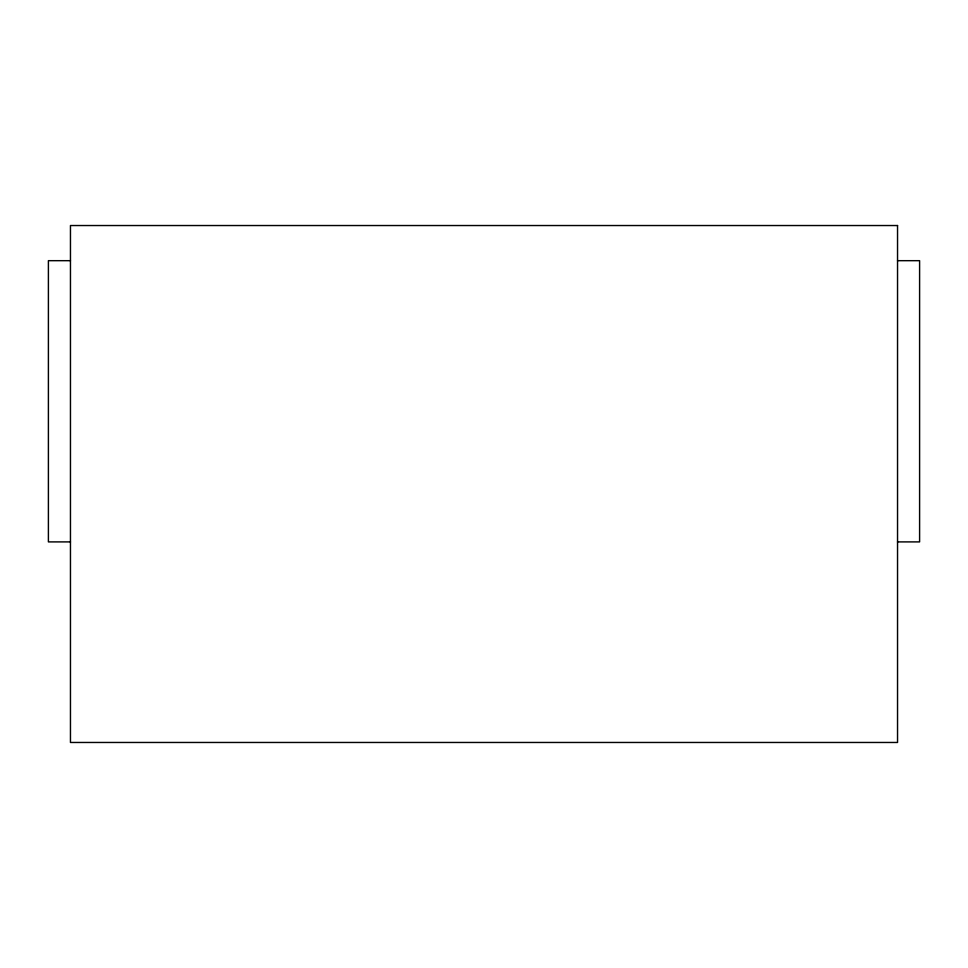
<?xml version="1.0" encoding="UTF-8"?>
<svg xmlns="http://www.w3.org/2000/svg" width="968" height="968" viewBox="0 0 968 968"><rect width="100%" height="100%" fill="white"/><g stroke="black" fill="none" stroke-linecap="round" stroke-linejoin="round"><path stroke-width="1.45" d="M70.458 260.682L48.4 260.682L48.4 541.899L70.458 541.899M897.542 260.682L919.6 260.682L919.6 541.899L897.542 541.899M897.542 225.532L70.458 225.532L70.458 742.468L897.542 742.468L897.542 225.532"/></g></svg>
